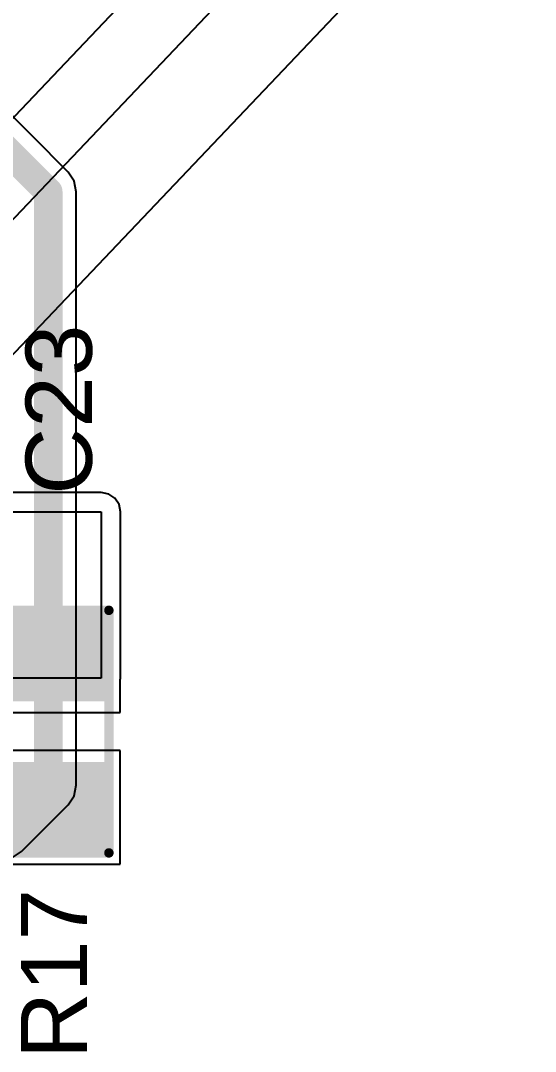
# Model space of a CAD drawing. Header units: inches. Extents: x 0 to 207, y -1 to 213.
# Drawn here: x 4.44 to 4.712, y 0.009 to 0.552 of the extents above; entities that cross this region are included whole.
import ezdxf

# ---------------------------------------------------------------- set-up
doc = ezdxf.new("R2010")
doc.units = ezdxf.units.IN
doc.header["$MEASUREMENT"] = 0
for name, color, linetype in [('Bottom Layer', 5, 'Continuous'), ('Top Layer', 1, 'Continuous'), ('Top Overlay', 2, 'Continuous'), ('Top Paste', 8, 'Continuous'), ('Top Solder', 216, 'Continuous')]:
    doc.layers.add(name, color=color, linetype=linetype)
doc.styles.add('Arial', font='', dxfattribs={"height": 0.2})
doc.styles.get('Arial').set_extended_font_data('Arial')

# ---------------------------------------------------------------- blocks, each defined once
blk = doc.blocks.new('13_WQFN_HR__3_2__3')
at = {"layer": 'Top Solder'}
for p in [(-0.02152, -0.03633), (0.02966, 0.07096), (0.04639, -0.03633)]:
    blk.add_line(p, (202.40592, 212.69705), dxfattribs=at)
blk = doc.blocks.new('RES_0805_17')
at = {"layer": 'Top Layer'}
for points in [[(-0.06, 0.025), (-0.02, 0.025), (-0.02, -0.025), (-0.06, -0.025)], [(0.02, 0.025), (0.06, 0.025), (0.06, -0.025), (0.02, -0.025)]]:
    blk.add_hatch(color=1, dxfattribs=at).paths.add_polyline_path(points)
at = {"layer": 'Top Paste'}
for points in [[(-0.06, 0.025), (-0.02, 0.025), (-0.02, -0.025), (-0.06, -0.025)], [(0.02, 0.025), (0.06, 0.025), (0.06, -0.025), (0.02, -0.025)]]:
    blk.add_hatch(color=8, dxfattribs=at).paths.add_polyline_path(points)
at = {"layer": 'Top Solder'}
for points in [[(-0.064, 0.029), (-0.016, 0.029), (-0.016, -0.029), (-0.064, -0.029)], [(0.016, 0.029), (0.064, 0.029), (0.064, -0.029), (0.016, -0.029)]]:
    blk.add_hatch(color=216, dxfattribs=at).paths.add_polyline_path(points)
at = {"layer": 'Top Overlay'}
for points in [[(-0.064, 0.029, 0.005, 0.005, 0), (0.064, 0.029, 0.005, 0.005, 0)], [(-0.064, 0.029, 0.005, 0.005, 0), (-0.064, -0.029, 0.005, 0.005, 0)], [(0.064, 0.029, 0.005, 0.005, 0), (0.064, -0.029, 0.005, 0.005, 0)], [(-0.064, -0.029, 0.005, 0.005, 0), (0.064, -0.029, 0.005, 0.005, 0)]]:
    blk.add_lwpolyline(points, format="xyseb", dxfattribs=at)
for points in [[(-0.06525, 0.029, 0.0025, 0.0025, 1), (-0.06275, 0.029, 0.0025, 0.0025, 1)], [(-0.06525, 0.029, 0.0025, 0.0025, 1), (-0.06275, 0.029, 0.0025, 0.0025, 1)], [(0.06275, 0.029, 0.0025, 0.0025, 1), (0.06525, 0.029, 0.0025, 0.0025, 1)], [(0.06275, 0.029, 0.0025, 0.0025, 1), (0.06525, 0.029, 0.0025, 0.0025, 1)], [(-0.06525, -0.029, 0.0025, 0.0025, 1), (-0.06275, -0.029, 0.0025, 0.0025, 1)], [(-0.06525, -0.029, 0.0025, 0.0025, 1), (-0.06275, -0.029, 0.0025, 0.0025, 1)], [(0.06275, -0.029, 0.0025, 0.0025, 1), (0.06525, -0.029, 0.0025, 0.0025, 1)], [(0.06275, -0.029, 0.0025, 0.0025, 1), (0.06525, -0.029, 0.0025, 0.0025, 1)]]:
    blk.add_lwpolyline(points, format="xyseb", close=True, dxfattribs=at)

msp = doc.modelspace()

# ---------------------------------------------------------------- linework, layer by layer
at = {"layer": 'Bottom Layer'}
for p, q in [((4.46549, 0.47251), (4.40882, 0.52917)), ((4.4687, 0.46771), (4.46549, 0.47251)), ((4.46982, 0.46205), (4.4687, 0.46771)), ((4.46982, 0.14905), (4.46982, 0.46205)), ((4.4687, 0.14339), (4.46982, 0.14905)), ((4.46549, 0.13859), (4.4687, 0.14339)), ((4.44088, 0.11397), (4.46549, 0.13859)), ((4.43608, 0.11077), (4.44088, 0.11397))]:
    msp.add_line(p, q, dxfattribs=at)
for points in [[(4.39403, 0.52305, 0.015, 0.015, 0), (4.45503, 0.46205, 0.015, 0.015, 0)], [(4.45503, 0.14905, 0.015, 0.015, 0), (4.45503, 0.46205, 0.015, 0.015, 0)], [(4.43042, 0.12443, 0.015, 0.015, 0), (4.45503, 0.14905, 0.015, 0.015, 0)]]:
    msp.add_lwpolyline(points, format="xyseb", dxfattribs=at)
for points in [[(4.45128, 0.46205, 0.0075, 0.0075, 1), (4.45878, 0.46205, 0.0075, 0.0075, 1)], [(4.45128, 0.46205, 0.0075, 0.0075, 1), (4.45878, 0.46205, 0.0075, 0.0075, 1)], [(4.45128, 0.14905, 0.0075, 0.0075, 1), (4.45878, 0.14905, 0.0075, 0.0075, 1)], [(4.45128, 0.14905, 0.0075, 0.0075, 1), (4.45878, 0.14905, 0.0075, 0.0075, 1)]]:
    msp.add_lwpolyline(points, format="xyseb", close=True, dxfattribs=at)
at = {"layer": 'Top Layer'}
for p, q in [((4.48303, 0.30336), (4.31754, 0.30336)), ((4.48693, 0.30258), (4.48303, 0.30336)), ((4.49024, 0.30037), (4.48693, 0.30258)), ((4.49245, 0.29706), (4.49024, 0.30037)), ((4.49323, 0.29316), (4.49245, 0.29706)), ((4.31754, 0.29316), (4.48303, 0.29316)), ((4.48303, 0.29316), (4.48303, 0.2055)), ((4.49323, 0.2055), (4.49323, 0.29316)), ((4.48303, 0.2055), (4.22955, 0.2055)), ((4.49303, 0.20452), (4.49323, 0.2055)), ((4.49303, 0.18723), (4.49303, 0.20452)), ((4.42303, 0.18723), (4.49303, 0.18723)), ((4.49303, 0.16723), (4.42303, 0.16723)), ((4.49303, 0.10723), (4.49303, 0.16723)), ((4.42303, 0.10723), (4.49303, 0.10723))]:
    msp.add_line(p, q, dxfattribs=at)
msp.add_lwpolyline([(4.38103, 0.13723, 0.01, 0.01, 0), (4.45803, 0.13723, 0.01, 0.01, 0)], format="xyseb", dxfattribs=at)
msp.add_lwpolyline([(4.45553, 0.13723, 0.005, 0.005, 1), (4.46053, 0.13723, 0.005, 0.005, 1)], format="xyseb", close=True, dxfattribs=at)

# ---------------------------------------------------------------- block references
msp.add_blockref('13_WQFN_HR__3_2__3', (4.17948, 0.19136))
at = {"rotation": 90}
msp.add_blockref('RES_0805_17', (4.45803, 0.17723), dxfattribs=at)

# ---------------------------------------------------------------- texts
at = {"layer": 'Top Overlay', "style": 'Arial'}
for s, p in [('C23', (4.47803, 0.30226)), ('R17', (4.47553, 0.00449))]:
    msp.add_text(s, height=0.035, rotation=90, dxfattribs=at).set_placement(p)

doc.saveas('drawing.dxf')
